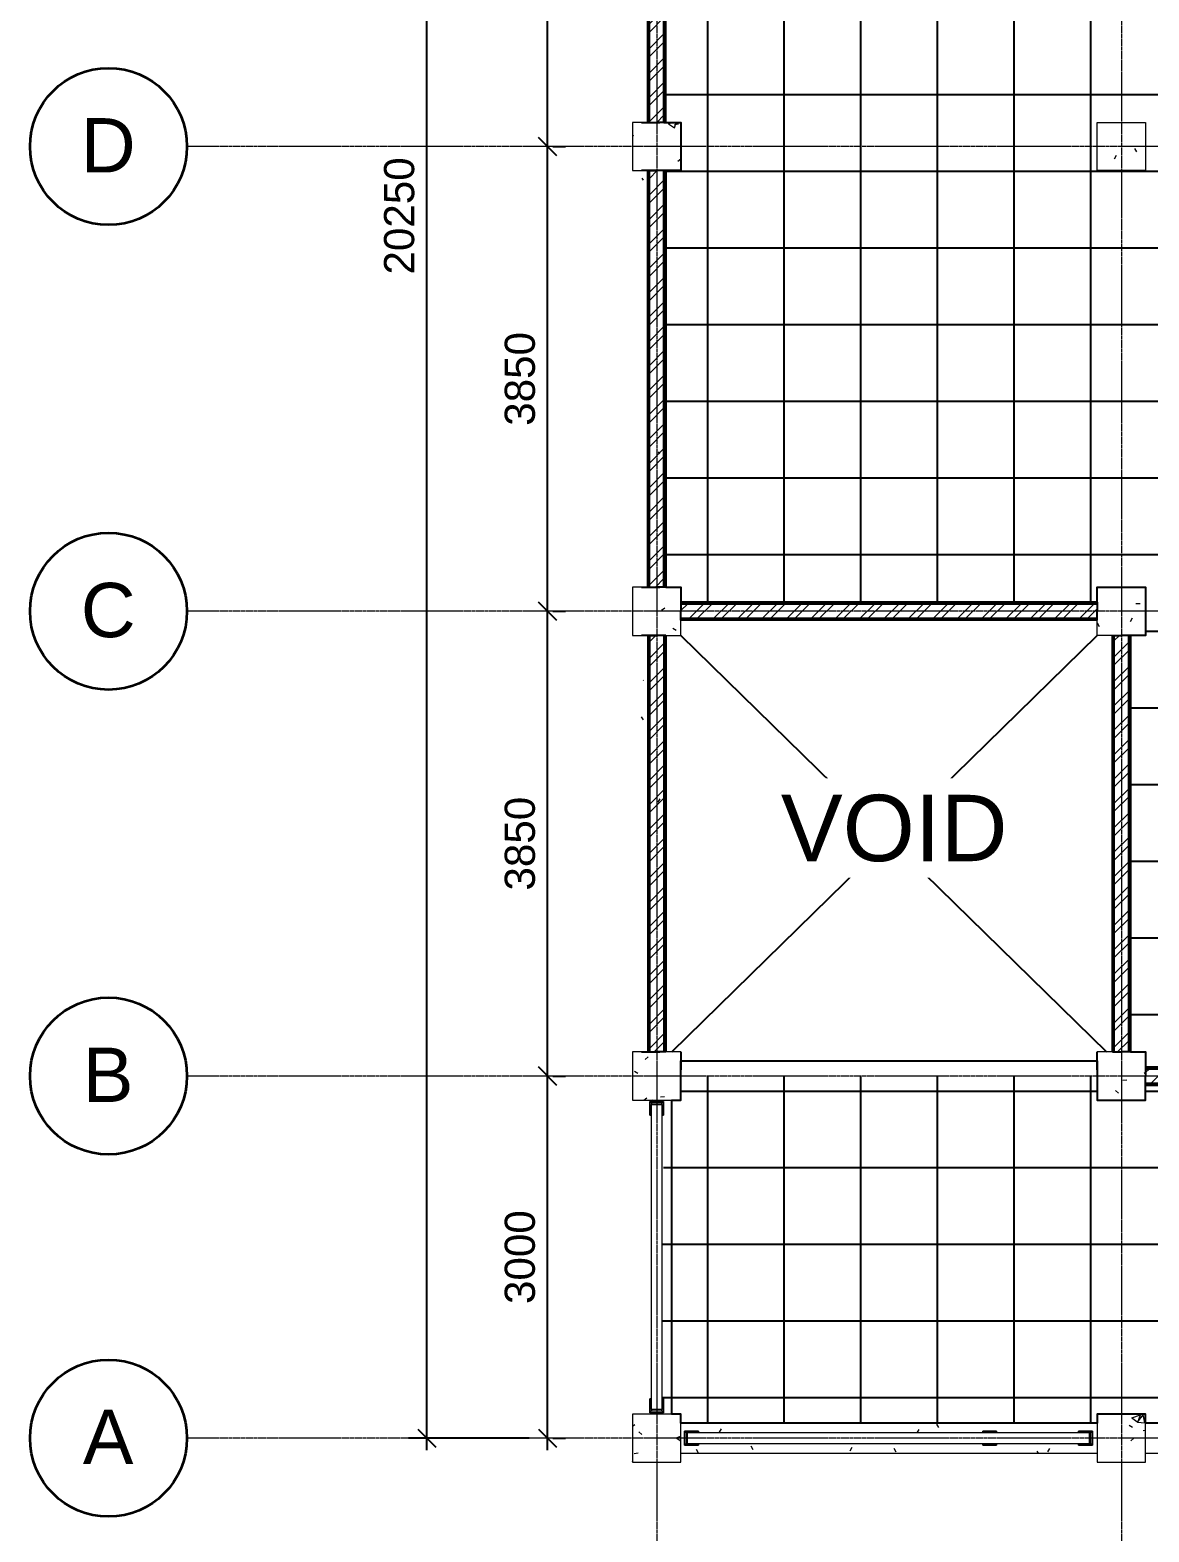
# Model space of a CAD drawing. Header units: millimetres. Extents: x 181904 to 315432, y 14752 to 46226.
# Drawn here: x 235371 to 244642, y 21203 to 33645 of the extents above; entities that cross this region are included whole.
import ezdxf

# ---------------------------------------------------------------- set-up
doc = ezdxf.new("R2010")
doc.units = ezdxf.units.MM
doc.linetypes.add('Grid Line', pattern=[21, 12, -3, 3, -3])
for name, color, linetype, lineweight in [('A-ANNO-DIMS', 211, 'Continuous', 9), ('A-FLOR', 192, 'Continuous', 9), ('A-FLOR-HRAL', 11, 'Continuous', 9), ('A-WALL', 113, 'Continuous', 9), ('A-WALL-PATT', 111, 'Continuous', 25), ('G-ANNO-TEXT', 231, 'Continuous', 9), ('S-BEAM', 12, 'Continuous', 9), ('S-COLS', 52, 'Continuous', 9), ('S-GRID', 1, 'Continuous', 9), ('S-GRID-IDEN', 1, 'Continuous', 35)]:
    doc.layers.add(name, color=color, linetype=linetype, lineweight=lineweight)
doc.styles.add('Arial', font='arial.ttf', dxfattribs={"height": 450})
doc.styles.add('Arial_1', font='arial.ttf', dxfattribs={"height": 250})
doc.dimstyles.new('Diagonal_-_2_5mm_Arial', dxfattribs={"dimscale": 304.8, "dimtxt": 255.06485, "dimasz": 0.492126, "dimexe": 0.492126, "dimexo": 0.492126, "dimgap": 0.328084, "dimtad": 1, "dimdec": 0, "dimzin": 0, "dimdsep": 46, "dimtxsty": 'Arial_1', "dimblk1": 'OBLIQUE', "dimblk2": 'OBLIQUE', "dimsah": 1, "dimcen": 0.09, "dimdle": 0.328084, "dimazin": 0, "dimtfac": 1, "dimtdec": 4, "dimtix": 1, "dimtmove": 0, "dimatfit": 3, "dimfxl": 1, "dimtvp": 1, "dimtfill": 1, "dimtolj": 1, "dimtzin": 0, "dimarcsym": 2})
pattern_1 = [(0, (248800.77, 26252.3), (812.8, 203.2), [33.528, -576.072, 33.528, -576.072, -3251.2]), (0, (248800.77, 26252.3), (812.8, 203.2), [-1219.2, 33.528, -1185.672, 33.528, -576.072, -1422.4]), (0, (248800.77, 26252.3), (812.8, 203.2), [-3048, 33.528, -372.872, 33.528, -982.472]), (120, (249105.57, 26353.9), (-582.3764, 602.3054), [33.528, -576.072, 33.528, -576.072, -3251.2]), (120, (249105.57, 26353.9), (-582.3764, 602.3054), [-1219.2, 33.528, -1185.672, 33.528, -576.072, -1422.4]), (120, (249105.57, 26353.9), (-582.3764, 602.3054), [-3048, 33.528, -372.872, 33.528, -982.472]), (240, (249207.17, 26760.3), (-230.4236, -805.5054), [33.528, -576.072, 33.528, -576.072, -3251.2]), (240, (249207.17, 26760.3), (-230.4236, -805.5054), [-1219.2, 33.528, -1185.672, 33.528, -576.072, -1422.4]), (240, (249207.17, 26760.3), (-230.4236, -805.5054), [-3048, 33.528, -372.872, 33.528, -982.472])]
pattern_2 = [(50, (248800.8, 26252.3), (728.737, -63.756), [76.2, -838.2]), (355, (248800.8, 26252.3), (-140.97, 764.23), [60.96, -670.56]), (100.451, (248861.5, 26247), (587.77, 700.467), [64.76, -712.36]), (46.184, (248800.8, 26455.5), (1084.32, -168.17), [114.3, -1257.3]), (96.636, (248891.1, 26441.5), (949.61, 989.71), [97.14, -1068.54]), (351.184, (248800.8, 26455.5), (949.62, 989.7), [91.44, -1005.84]), (21, (248902.4, 26404.7), (606.458, -409.06), [76.2, -838.2]), (326, (248902.4, 26404.7), (247.21, 736.753), [60.96, -670.56]), (71.451, (248952.9, 26370.6), (853.67, 327.685), [64.76, -712.36]), (37.5, (248800.77, 26252.3), (12.355, 338.22), [33.528, -628.904, 33.528, -647.192, -673.1]), (37.5, (248800.77, 26252.3), (12.355, 338.22), [-1343.152, 33.528, -639.572]), (7.5, (248800.77, 26252.3), (267.279, 400.722), [33.528, -354.584, 33.528, -613.664, -256.54]), (7.5, (248800.77, 26252.3), (267.279, 400.722), [-1035.304, 33.528, -223.012]), (327.5, (248574.2, 26252.3), (542.363, -22.915), [33.528, -220.472, 33.528, -758.952, -1051.56]), (327.5, (248574.2, 26252.3), (542.363, -22.915), [-1046.48, 33.528, -1018.032]), (317.5, (248472.6, 26252.3), (592.517, 101.707), [33.528, -296.672, 33.528, -492.76, -746.76]), (317.5, (248472.6, 26252.3), (592.517, 101.707), [-856.49, 33.53, -713.23])]

# ---------------------------------------------------------------- blocks, each defined once
blk = doc.blocks.new('Railing - 2_5 in-353977-LANTAI 2')
at = {"layer": 'A-FLOR-HRAL'}
for p, q in [((-57.15, 57.15), (57.15, 57.15)), ((-57.15, 57.15), (-43.053, 43.053)), ((-57.15, -57.15), (-57.15, 57.15)), ((57.15, 57.15), (-57.15, 57.15)), ((-57.15, 57.15), (-57.15, -57.15)), ((43.053, 43.053), (-43.053, 43.053)), ((-43.053, 43.053), (-43.053, 31.75)), ((43.053, 43.053), (57.15, 57.15)), ((43.053, 31.75), (43.053, 43.053)), ((57.15, 57.15), (57.15, -57.15)), ((57.15, -57.15), (57.15, 57.15)), ((-57.15, -57.15), (-44.45, -44.45)), ((-44.45, -57.15), (-57.15, -57.15)), ((-57.15, -57.15), (-44.45, -57.15)), ((57.15, -57.15), (44.45, -44.45)), ((57.15, -57.15), (44.45, -57.15)), ((44.45, -57.15), (57.15, -57.15))]:
    blk.add_line(p, q, dxfattribs=at)
blk = doc.blocks.new('Railing - 2_5 in-V1-LANTAI 2')
at = {"layer": 'A-FLOR-HRAL'}
for p, q in [((-57.15, 57.15), (-44.45, 57.15)), ((-57.15, 57.15), (-44.45, 44.45)), ((-57.15, -57.15), (-57.15, 57.15)), ((-44.45, 57.15), (-57.15, 57.15)), ((-57.15, 57.15), (-57.15, -57.15)), ((44.45, 57.15), (57.15, 57.15)), ((44.45, 44.45), (57.15, 57.15)), ((57.15, 57.15), (44.45, 57.15)), ((57.15, 57.15), (57.15, -57.15)), ((57.15, -57.15), (57.15, 57.15)), ((-57.15, -57.15), (-43.053, -43.053)), ((57.15, -57.15), (-57.15, -57.15)), ((-57.15, -57.15), (57.15, -57.15)), ((-43.053, -31.75), (-43.053, -43.053)), ((-43.053, -43.053), (43.053, -43.053)), ((43.053, -43.053), (43.053, -31.75)), ((57.15, -57.15), (43.053, -43.053))]:
    blk.add_line(p, q, dxfattribs=at)
blk = doc.blocks.new('Railing - 2_5 in-V2-LANTAI 2')
at = {"layer": 'A-FLOR-HRAL'}
for p, q in [((-57.15, 57.15), (-44.45, 57.15)), ((-57.15, 57.15), (-44.45, 44.45)), ((-57.15, -57.15), (-57.15, 57.15)), ((-44.45, 57.15), (-57.15, 57.15)), ((-57.15, 57.15), (-57.15, -57.15)), ((44.45, 57.15), (57.15, 57.15)), ((44.45, 44.45), (57.15, 57.15)), ((57.15, 57.15), (44.45, 57.15)), ((57.15, 57.15), (57.15, -57.15)), ((57.15, -57.15), (57.15, 57.15)), ((-57.15, -57.15), (-44.45, -44.45)), ((-44.45, -57.15), (-57.15, -57.15)), ((-57.15, -57.15), (-44.45, -57.15)), ((57.15, -57.15), (44.45, -44.45)), ((57.15, -57.15), (44.45, -57.15)), ((44.45, -57.15), (57.15, -57.15))]:
    blk.add_line(p, q, dxfattribs=at)
blk = doc.blocks.new('Railing - Railing-358414-LANTAI 2')
at = {"rotation": 89.99999999999982}
for name, p in [('Railing - 2_5 in-353977-LANTAI 2', (-7949, -4272)), ('Railing - 2_5 in-V2-LANTAI 2', (-5479, -4272)), ('Railing - 2_5 in-V1-LANTAI 2', (-4685, -4272))]:
    blk.add_blockref(name, p, dxfattribs=at)
blk = doc.blocks.new('Top Rail Type - Top Rail_Internal_-358570-LANTAI 2')
at = {"layer": 'A-FLOR-HRAL'}
for p, q in [((-7917, -4228), (-7981, -4228)), ((-7981, -4228), (-7981, -4230)), ((-4717, -4228), (-7917, -4228)), ((-4654, -4228), (-4717, -4228)), ((-4654, -4230), (-4654, -4228)), ((-7981, -4314), (-7981, -4230)), ((-7981, -4314), (-7981, -4317)), ((-7981, -4317), (-7917, -4317)), ((-7917, -4317), (-4717, -4317)), ((-4717, -4317), (-4654, -4317)), ((-4654, -4230), (-4654, -4314)), ((-4654, -4317), (-4654, -4314))]:
    blk.add_line(p, q, dxfattribs=at)
blk = doc.blocks.new('Railing - Railing-359441-LANTAI 2')
for name, p in [('Railing - 2_5 in-353977-LANTAI 2', (-8237, -1540)), ('Railing - 2_5 in-V1-LANTAI 2', (-8237, -4004))]:
    blk.add_blockref(name, p)
blk = doc.blocks.new('Top Rail Type - Top Rail_Internal_-359562-LANTAI 2')
at = {"layer": 'A-FLOR-HRAL'}
for p, q in [((-8282, -1509), (-8282, -1572)), ((-8279, -1509), (-8282, -1509)), ((-8282, -1572), (-8282, -3972)), ((-8279, -1509), (-8195, -1509)), ((-8193, -1509), (-8195, -1509)), ((-8193, -1572), (-8193, -1509)), ((-8193, -3972), (-8193, -1572)), ((-8282, -3972), (-8282, -4036)), ((-8193, -4036), (-8193, -3972)), ((-8282, -4036), (-8279, -4036)), ((-8195, -4036), (-8279, -4036)), ((-8195, -4036), (-8193, -4036))]:
    blk.add_line(p, q, dxfattribs=at)
blk = doc.blocks.new('Grid - Standard-24584-LANTAI 2')
at = {"layer": 'S-GRID-IDEN'}
blk.add_circle((0, 0), 6.5, dxfattribs=at)
blk = doc.blocks.new('_Oblique')
at = {"color": 0, "linetype": 'ByBlock', "lineweight": -2}
blk.add_line((-0.5, -0.5), (0.5, 0.5), dxfattribs=at)
blk = doc.blocks.new('*D32')
at = {"layer": 'A-ANNO-DIMS', "color": 0, "lineweight": -2, "transparency": 16777216}
for p, q in [((239658, 21880), (239658, 25080)), ((239702, 24980), (239808, 24980)), ((239702, 21980), (239808, 21980))]:
    blk.add_line(p, q, dxfattribs=at)
at = {"layer": 'Defpoints', "color": 0, "transparency": 16777216}
for p in [(239552, 24980), (239658, 24980), (239552, 21980)]:
    blk.add_point(p, dxfattribs=at)
at = {"layer": 'A-ANNO-DIMS', "color": 0, "lineweight": -2, "transparency": 16777216, "xscale": 150, "yscale": 150, "zscale": 150}
for p, rotation in [((239658, 24980), 90), ((239658, 21980), 270)]:
    blk.add_blockref('_Oblique', p, dxfattribs=dict(at, rotation=rotation))
at = {"layer": 'A-ANNO-DIMS', "color": 0, "transparency": 16777216, "insert": (239431, 23480), "char_height": 250, "width": 922.94, "attachment_point": 5, "rotation": 90, "style": 'Arial_1', "bg_fill": 3, "box_fill_scale": 1.1, "bg_fill_color": 256, "bg_fill_true_color": 13158600, "bg_fill_transparency": 0}
blk.add_mtext('\\A1;3000', dxfattribs=at)
blk = doc.blocks.new('*D33')
at = {"layer": 'A-ANNO-DIMS', "color": 0, "lineweight": -2, "transparency": 16777216}
for p, q in [((239658, 24880), (239658, 28930)), ((239702, 28830), (239808, 28830)), ((239702, 24980), (239808, 24980))]:
    blk.add_line(p, q, dxfattribs=at)
at = {"layer": 'Defpoints', "color": 0, "transparency": 16777216}
for p in [(239552, 28830), (239658, 28830), (239552, 24980)]:
    blk.add_point(p, dxfattribs=at)
at = {"layer": 'A-ANNO-DIMS', "color": 0, "lineweight": -2, "transparency": 16777216, "xscale": 150, "yscale": 150, "zscale": 150}
for p, rotation in [((239658, 28830), 90), ((239658, 24980), 270)]:
    blk.add_blockref('_Oblique', p, dxfattribs=dict(at, rotation=rotation))
at = {"layer": 'A-ANNO-DIMS', "color": 0, "transparency": 16777216, "insert": (239431, 26905), "char_height": 250, "width": 922.94, "attachment_point": 5, "rotation": 90, "style": 'Arial_1', "bg_fill": 3, "box_fill_scale": 1.1, "bg_fill_color": 256, "bg_fill_true_color": 13158600, "bg_fill_transparency": 0}
blk.add_mtext('\\A1;3850', dxfattribs=at)
blk = doc.blocks.new('*D34')
at = {"layer": 'A-ANNO-DIMS', "color": 0, "lineweight": -2, "transparency": 16777216}
for p, q in [((239658, 28730), (239658, 32780)), ((239702, 32680), (239808, 32680)), ((239702, 28830), (239808, 28830))]:
    blk.add_line(p, q, dxfattribs=at)
at = {"layer": 'Defpoints', "color": 0, "transparency": 16777216}
for p in [(239552, 32680), (239658, 32680), (239552, 28830)]:
    blk.add_point(p, dxfattribs=at)
at = {"layer": 'A-ANNO-DIMS', "color": 0, "lineweight": -2, "transparency": 16777216, "xscale": 150, "yscale": 150, "zscale": 150}
for p, rotation in [((239658, 32680), 90), ((239658, 28830), 270)]:
    blk.add_blockref('_Oblique', p, dxfattribs=dict(at, rotation=rotation))
at = {"layer": 'A-ANNO-DIMS', "color": 0, "transparency": 16777216, "insert": (239431, 30755), "char_height": 250, "width": 922.94, "attachment_point": 5, "rotation": 90, "style": 'Arial_1', "bg_fill": 3, "box_fill_scale": 1.1, "bg_fill_color": 256, "bg_fill_true_color": 13158600, "bg_fill_transparency": 0}
blk.add_mtext('\\A1;3850', dxfattribs=at)
blk = doc.blocks.new('*D35')
at = {"layer": 'A-ANNO-DIMS', "color": 0, "lineweight": -2, "transparency": 16777216}
for p, q in [((239658, 32580), (239658, 36630)), ((239702, 36530), (239808, 36530)), ((239702, 32680), (239808, 32680))]:
    blk.add_line(p, q, dxfattribs=at)
at = {"layer": 'Defpoints', "color": 0, "transparency": 16777216}
for p in [(239552, 36530), (239658, 36530), (239552, 32680)]:
    blk.add_point(p, dxfattribs=at)
at = {"layer": 'A-ANNO-DIMS', "color": 0, "lineweight": -2, "transparency": 16777216, "xscale": 150, "yscale": 150, "zscale": 150}
for p, rotation in [((239658, 36530), 90), ((239658, 32680), 270)]:
    blk.add_blockref('_Oblique', p, dxfattribs=dict(at, rotation=rotation))
at = {"layer": 'A-ANNO-DIMS', "color": 0, "transparency": 16777216, "insert": (239431, 34605), "char_height": 250, "width": 922.94, "attachment_point": 5, "rotation": 90, "style": 'Arial_1', "bg_fill": 3, "box_fill_scale": 1.1, "bg_fill_color": 256, "bg_fill_true_color": 13158600, "bg_fill_transparency": 0}
blk.add_mtext('\\A1;3850', dxfattribs=at)
blk = doc.blocks.new('*D38')
at = {"layer": 'A-ANNO-DIMS', "color": 0, "lineweight": -2, "transparency": 16777216}
for p, q in [((238658, 21880), (238658, 42330)), ((239508, 42230), (238508, 42230)), ((239508, 21980), (238508, 21980))]:
    blk.add_line(p, q, dxfattribs=at)
at = {"layer": 'Defpoints', "color": 0, "transparency": 16777216}
for p in [(238658, 42230), (239658, 42230), (239658, 21980)]:
    blk.add_point(p, dxfattribs=at)
at = {"layer": 'A-ANNO-DIMS', "color": 0, "lineweight": -2, "transparency": 16777216, "xscale": 150, "yscale": 150, "zscale": 150}
for p, rotation in [((238658, 42230), 90), ((238658, 21980), 270)]:
    blk.add_blockref('_Oblique', p, dxfattribs=dict(at, rotation=rotation))
at = {"layer": 'A-ANNO-DIMS', "color": 0, "transparency": 16777216, "insert": (238431, 32105), "char_height": 250, "attachment_point": 5, "rotation": 90, "style": 'Arial_1', "bg_fill": 3, "box_fill_scale": 1.1, "bg_fill_color": 256, "bg_fill_true_color": 13158600, "bg_fill_transparency": 0}
blk.add_mtext('\\A1;20250', dxfattribs=at)

msp = doc.modelspace()

# ---------------------------------------------------------------- hatches: boundary and pattern name
at = {"true_color": 0x636466}
h = msp.add_hatch(dxfattribs=at)
h.set_pattern_fill('ANSI37', color=251, scale=200, angle=45)
h.set_pattern_definition([(90, (199075.2, 23585.5), (-635, 0), []), (180, (199075.2, 23585.5), (0, -635), [])])
h.paths.add_polyline_path([(244338.6, 42030.2), (244288.6, 42030.2), (244213.6, 42030.2), (244213.6, 42155.2), (240763.6, 42155.2), (240763.6, 42030.2), (240638.6, 42030.2), (240638.6, 39730.2), (240763.6, 39730.2), (240763.6, 39605.2), (244213.6, 39605.2), (244213.6, 39655.2), (244213.6, 39730.2), (244338.6, 39730.2)])
h.paths.add_polyline_path([(244413.6, 39330.2), (244213.6, 39330.2), (244213.6, 39455.2), (240763.6, 39455.2), (240763.6, 39330.2), (240638.6, 39330.2), (240638.6, 36730.2), (240763.6, 36730.2), (240763.6, 36330.2), (240623.6, 36330.2), (240623.6, 32880.2), (240763.6, 32880.2), (240763.6, 32480.2), (240638.6, 32480.2), (240638.6, 29030.2), (240763.6, 29030.2), (240763.6, 28905.2), (244213.6, 28905.2), (244213.6, 29030.2), (244413.6, 29030.2)])
h.paths.add_polyline_path([(248263.6, 39330.2), (248063.6, 39330.2), (248063.6, 39530.2), (244613.6, 39530.2), (244613.6, 39330.2), (244413.6, 39330.2), (244413.6, 29030.2), (244613.6, 29030.2), (244613.6, 28630.2), (244488.6, 28630.2), (244488.6, 25180.2), (244613.6, 25180.2), (244613.6, 25055.2), (248063.6, 25055.2), (248063.6, 25180.2), (248263.6, 25180.2)])
h.paths.add_polyline_path([(252038.6, 39330.2), (251913.6, 39330.2), (251913.6, 39455.2), (248463.6, 39455.2), (248463.6, 39330.2), (248263.6, 39330.2), (248263.6, 36730.2), (248463.6, 36730.2), (248463.6, 36530.2), (251913.6, 36530.2), (251913.6, 36730.2), (252038.6, 36730.2)])
h.paths.add_polyline_path([(252038.6, 36330.2), (251913.6, 36330.2), (251913.6, 36530.2), (248463.6, 36530.2), (248463.6, 36330.2), (248263.6, 36330.2), (248263.6, 32880.2), (248463.6, 32880.2), (248463.6, 32680.2), (251913.6, 32680.2), (251913.6, 32880.2), (252038.6, 32880.2)])
h.paths.add_polyline_path([(252038.6, 32480.2), (251913.6, 32480.2), (251913.6, 32680.2), (248463.6, 32680.2), (248463.6, 32480.2), (248263.6, 32480.2), (248263.6, 29030.2), (248463.6, 29030.2), (248463.6, 28830.2), (251913.6, 28830.2), (251913.6, 29030.2), (252038.6, 29030.2)])
h.paths.add_polyline_path([(252038.6, 28630.2), (251913.6, 28630.2), (251913.6, 28830.2), (248463.6, 28830.2), (248463.6, 28630.2), (248388.6, 28630.2), (248263.6, 28630.2), (248263.6, 25180.2), (248463.6, 25180.2), (248463.6, 25055.2), (251913.6, 25055.2), (251913.6, 25180.2), (252038.6, 25180.2)])
h.paths.add_polyline_path([(251988.6, 24780.2), (251913.6, 24780.2), (251913.6, 24905.2), (248463.6, 24905.2), (248463.6, 24780.2), (248263.6, 24780.2), (248263.6, 22180.2), (248463.6, 22180.2), (248463.6, 22105.2), (251913.6, 22105.2), (251913.6, 22180.2), (251988.6, 22180.2)])
h.paths.add_polyline_path([(248263.6, 24780.2), (248063.6, 24780.2), (248063.6, 24905.2), (244613.6, 24905.2), (244613.6, 24780.2), (244413.6, 24780.2), (244413.6, 22180.2), (244613.6, 22180.2), (244613.6, 22105.2), (248063.6, 22105.2), (248063.6, 22180.2), (248263.6, 22180.2)])
h.paths.add_polyline_path([(244413.6, 24780.2), (244213.6, 24780.2), (244213.6, 24980.2), (240763.6, 24980.2), (240763.6, 24780.2), (240620.7, 24780.2), (240620.7, 24654.8), (240608.1, 22305.6), (240620.7, 22305.6), (240620.7, 22180.2), (240763.6, 22180.2), (240763.6, 22105.2), (244213.6, 22105.2), (244213.6, 22180.2), (244413.6, 22180.2)])
h.paths.add_polyline_path([(241479.8, 40258.3), (243740.9, 40258.3), (243740.9, 41606.8), (241479.8, 41606.8)], flags=24)
h.paths.add_polyline_path([(245934.6, 31191.4), (247456.9, 31191.4), (247456.9, 31706.5), (245934.6, 31706.5)], flags=24)
h.paths.add_polyline_path([(245949.8, 31588.2), (247026.9, 31588.2), (247026.9, 32103.4), (245949.8, 32103.4)], flags=24)
h.paths.add_polyline_path([(245016, 23367.7), (246305.4, 23367.7), (246305.4, 23882.9), (245016, 23882.9)], flags=24)
at = {"layer": 'A-WALL-PATT', "lineweight": 9}
h = msp.add_hatch(dxfattribs=at)
h.set_pattern_fill('ANSI32', color=256, scale=15, style=0)
h.set_pattern_definition([(45, (199075.21, 23585.5), (-101.02788, 101.02788), []), (45, (199142.56, 23585.5), (-101.02788, 101.02788), [])])
h.paths.add_polyline_path([(244413.6, 42030.2), (244353.6, 42030.2), (244353.6, 39730.2), (244413.6, 39730.2)])
h.paths.add_polyline_path([(244213.6, 39590.2), (240763.6, 39590.2), (240763.6, 39530.2), (244213.6, 39530.2)])
h.paths.add_polyline_path([(244213.6, 39530.2), (240763.6, 39530.2), (240763.6, 39470.2), (244213.6, 39470.2)])
h.paths.add_polyline_path([(240623.6, 42030.2), (240563.6, 42030.2), (240563.6, 39730.2), (240623.6, 39730.2)])
h.paths.add_polyline_path([(240563.6, 42030.2), (240503.6, 42030.2), (240503.6, 39730.2), (240563.6, 39730.2)])
h.paths.add_polyline_path([(240623.6, 39330.2), (240563.6, 39330.2), (240563.6, 36730.2), (240623.6, 36730.2)])
h.paths.add_polyline_path([(240563.6, 39330.2), (240503.6, 39330.2), (240503.6, 36730.2), (240563.6, 36730.2)])
h.paths.add_polyline_path([(244213.6, 42230.2), (240763.6, 42230.2), (240763.6, 42170.2), (244213.6, 42170.2)])
h.paths.add_polyline_path([(244213.6, 42290.2), (240763.6, 42290.2), (240763.6, 42230.2), (244213.6, 42230.2)])
h.paths.add_polyline_path([(248063.6, 42230.2), (244613.6, 42230.2), (244613.6, 42170.2), (248063.6, 42170.2)])
h.paths.add_polyline_path([(248063.6, 42290.2), (244613.6, 42290.2), (244613.6, 42230.2), (248063.6, 42230.2)])
h.paths.add_polyline_path([(248323.6, 42030.2), (248263.6, 42030.2), (248263.6, 39730.2), (248323.6, 39730.2)])
h.paths.add_polyline_path([(248263.6, 42030.2), (248203.6, 42030.2), (248203.6, 39730.2), (248263.6, 39730.2)])
h.paths.add_polyline_path([(251913.6, 39590.2), (248463.6, 39590.2), (248463.6, 39530.2), (251913.6, 39530.2)])
h.paths.add_polyline_path([(251913.6, 39530.2), (248463.6, 39530.2), (248463.6, 39470.2), (251913.6, 39470.2)])
h.paths.add_polyline_path([(252173.6, 39330.2), (252113.6, 39330.2), (252113.6, 36730.2), (252173.6, 36730.2)])
h.paths.add_polyline_path([(252113.6, 39330.2), (252053.6, 39330.2), (252053.6, 36730.2), (252113.6, 36730.2)])
h.paths.add_polyline_path([(252173.6, 36330.2), (252113.6, 36330.2), (252113.6, 32880.2), (252173.6, 32880.2)])
h.paths.add_polyline_path([(252113.6, 36330.2), (252053.6, 36330.2), (252053.6, 32880.2), (252113.6, 32880.2)])
h.paths.add_polyline_path([(252173.6, 32480.2), (252113.6, 32480.2), (252113.6, 29030.2), (252173.6, 29030.2)])
h.paths.add_polyline_path([(252113.6, 32480.2), (252053.6, 32480.2), (252053.6, 29030.2), (252113.6, 29030.2)])
h.paths.add_polyline_path([(252173.6, 28630.2), (252113.6, 28630.2), (252113.6, 25180.2), (252173.6, 25180.2)])
h.paths.add_polyline_path([(252113.6, 28630.2), (252053.6, 28630.2), (252053.6, 25180.2), (252113.6, 25180.2)])
h.paths.add_polyline_path([(251913.6, 25040.2), (248463.6, 25040.2), (248463.6, 24980.2), (251913.6, 24980.2)])
h.paths.add_polyline_path([(251913.6, 24980.2), (248463.6, 24980.2), (248463.6, 24920.2), (251913.6, 24920.2)])
h.paths.add_polyline_path([(248063.6, 25040.2), (244613.6, 25040.2), (244613.6, 24980.2), (248063.6, 24980.2)])
h.paths.add_polyline_path([(248063.6, 24980.2), (244613.6, 24980.2), (244613.6, 24920.2), (248063.6, 24920.2)])
h.paths.add_polyline_path([(244473.6, 28630.2), (244413.6, 28630.2), (244413.6, 25180.2), (244473.6, 25180.2)])
h.paths.add_polyline_path([(244413.6, 28630.2), (244353.6, 28630.2), (244353.6, 25180.2), (244413.6, 25180.2)])
h.paths.add_polyline_path([(244213.6, 28830.2), (240763.6, 28830.2), (240763.6, 28770.2), (244213.6, 28770.2)])
h.paths.add_polyline_path([(244213.6, 28890.2), (240763.6, 28890.2), (240763.6, 28830.2), (244213.6, 28830.2)])
h.paths.add_polyline_path([(240623.6, 28630.2), (240563.6, 28630.2), (240563.6, 25180.2), (240623.6, 25180.2)])
h.paths.add_polyline_path([(240563.6, 28630.2), (240503.6, 28630.2), (240503.6, 25180.2), (240563.6, 25180.2)])
h.paths.add_polyline_path([(240623.6, 32480.2), (240563.6, 32480.2), (240563.6, 29030.2), (240623.6, 29030.2)])
h.paths.add_polyline_path([(240563.6, 32480.2), (240503.6, 32480.2), (240503.6, 29030.2), (240563.6, 29030.2)])
h.paths.add_polyline_path([(240623.6, 36330.2), (240563.6, 36330.2), (240563.6, 32880.2), (240623.6, 32880.2)])
h.paths.add_polyline_path([(240563.6, 36330.2), (240503.6, 36330.2), (240503.6, 32880.2), (240563.6, 32880.2)])
h = msp.add_hatch(dxfattribs=at)
h.set_pattern_fill('FP_1', color=256, style=0, pattern_type=2)
h.set_pattern_definition(pattern_1)
h.paths.add_polyline_path([(240588.6, 32880.2), (240588.6, 36330.2), (240573.6, 36330.2), (240573.6, 32880.2)])
h = msp.add_hatch(dxfattribs=at)
h.set_pattern_fill('FP_1', color=256, style=0, pattern_type=2)
h.set_pattern_definition(pattern_1)
h.paths.add_polyline_path([(240453.6, 29030.2), (240453.6, 32480.2), (240438.6, 32480.2), (240438.6, 29030.2)])
h = msp.add_hatch(dxfattribs=at)
h.set_pattern_fill('FP_1', color=256, style=0, pattern_type=2)
h.set_pattern_definition(pattern_1)
h.paths.add_polyline_path([(240588.6, 29030.2), (240588.6, 32480.2), (240573.6, 32480.2), (240573.6, 29030.2)])
h = msp.add_hatch(dxfattribs=at)
h.set_pattern_fill('FP_1', color=256, style=0, pattern_type=2)
h.set_pattern_definition(pattern_1)
h.paths.add_polyline_path([(240453.6, 25180.2), (240453.6, 28630.2), (240438.6, 28630.2), (240438.6, 25180.2)])
h = msp.add_hatch(dxfattribs=at)
h.set_pattern_fill('FP_1', color=256, style=0, pattern_type=2)
h.set_pattern_definition(pattern_1)
h.paths.add_polyline_path([(240588.6, 25180.2), (240588.6, 28630.2), (240573.6, 28630.2), (240573.6, 25180.2)])
at = {"layer": 'S-BEAM'}
h = msp.add_hatch(dxfattribs=at)
h.set_pattern_fill('FP_1', color=256, style=0, pattern_type=2)
h.set_pattern_definition(pattern_1)
h.paths.add_polyline_path([(243986.5, 21855.2), (244213.6, 21855.2), (244213.6, 22105.2), (240763.6, 22105.2), (240763.6, 21855.2), (243849.1, 21855.2)])
h.paths.add_polyline_path([(243365, 21923), (243264.8, 21923), (243264.8, 21935.7), (240909, 21935.7), (240909, 21923), (240794.7, 21923), (240794.7, 22037.3), (240909, 22037.3), (240909, 22024.6), (243264.8, 22024.6), (243264.8, 22037.3), (243379.1, 22037.3), (243379.1, 22024.6), (244058.2, 22024.6), (244058.2, 22037.3), (244172.5, 22037.3), (244172.5, 21923), (244058.2, 21923), (244058.2, 21935.7), (243379.1, 21935.7), (243379.1, 21923)])
h = msp.add_hatch(dxfattribs=at)
h.set_pattern_fill('FP_1', color=256, style=0, pattern_type=2)
h.set_pattern_definition(pattern_1)
h.paths.add_polyline_path([(247695.9, 21855.2), (248063.6, 21855.2), (248063.6, 22105.2), (244613.6, 22105.2), (244613.6, 21855.2), (247421.2, 21855.2)])
h.paths.add_polyline_path([(247947.3, 21921.5), (247933.2, 21921.5), (247933.2, 21934.2), (247254.2, 21934.2), (247254.2, 21921.5), (247139.9, 21921.5), (247139.9, 21934.2), (244784, 21934.2), (244784, 21921.5), (244669.7, 21921.5), (244669.7, 22035.8), (244784, 22035.8), (244784, 22023.1), (247139.9, 22023.1), (247139.9, 22035.8), (247254.2, 22035.8), (247254.2, 22023.1), (247933.2, 22023.1), (247933.2, 22035.8), (248047.5, 22035.8), (248047.5, 21921.5), (247958.6, 21921.5)])
at = {"layer": 'S-COLS'}
h = msp.add_hatch(dxfattribs=at)
h.set_pattern_fill('FP_2', color=256, style=0, pattern_type=2)
h.set_pattern_definition(pattern_2)
h.paths.add_polyline_path([(240763.6, 32480.2), (240763.6, 32880.2), (240363.6, 32880.2), (240363.6, 32480.2)])
h = msp.add_hatch(dxfattribs=at)
h.set_pattern_fill('FP_1', color=256, style=0, pattern_type=2)
h.set_pattern_definition(pattern_1)
h.paths.add_polyline_path([(244213.6, 32480.2), (244613.6, 32480.2), (244613.6, 32880.2), (244213.6, 32880.2)])
h = msp.add_hatch(dxfattribs=at)
h.set_pattern_fill('FP_2', color=256, style=0, pattern_type=2)
h.set_pattern_definition(pattern_2)
h.paths.add_polyline_path([(240763.6, 28630.2), (240763.6, 29030.2), (240363.6, 29030.2), (240363.6, 28630.2)])
h = msp.add_hatch(dxfattribs=at)
h.set_pattern_fill('FP_1', color=256, style=0, pattern_type=2)
h.set_pattern_definition(pattern_1)
h.paths.add_polyline_path([(244213.6, 28630.2), (244613.6, 28630.2), (244613.6, 29030.2), (244213.6, 29030.2)])
h = msp.add_hatch(dxfattribs=at)
h.set_pattern_fill('FP_2', color=256, style=0, pattern_type=2)
h.set_pattern_definition(pattern_2)
h.paths.add_polyline_path([(240763.6, 24780.2), (240763.6, 25180.2), (240363.6, 25180.2), (240363.6, 24780.2), (240551.8, 24780.2)])
h = msp.add_hatch(dxfattribs=at)
h.set_pattern_fill('FP_2', color=256, style=0, pattern_type=2)
h.set_pattern_definition(pattern_2)
h.paths.add_polyline_path([(244613.6, 24780.2), (244613.6, 25180.2), (244213.6, 25180.2), (244213.6, 24780.2)])
h = msp.add_hatch(dxfattribs=at)
h.set_pattern_fill('FP_2', color=256, style=0, pattern_type=2)
h.set_pattern_definition(pattern_2)
h.paths.add_polyline_path([(240551.8, 21780.2), (240763.6, 21780.2), (240763.6, 22180.2), (240363.6, 22180.2), (240363.6, 21780.2)])
h = msp.add_hatch(dxfattribs=at)
h.set_pattern_fill('FP_2', color=256, style=0, pattern_type=2)
h.set_pattern_definition(pattern_2)
h.paths.add_polyline_path([(244398.6, 21780.2), (244613.6, 21780.2), (244613.6, 22180.2), (244213.6, 22180.2), (244213.6, 21780.2)])

# ---------------------------------------------------------------- linework, layer by layer
for p, q in [((240688.6, 25180.2), (244213.6, 28630.2)), ((240763.6, 28630.2), (244288.6, 25180.2))]:
    msp.add_line(p, q)
for points in [[(248063.6, 22105.2), (244613.6, 22105.2), (244613.6, 22180.2), (244213.6, 22180.2), (244213.6, 22105.2), (240763.6, 22105.2), (240763.6, 22180.2), (240688.6, 22180.2), (240688.6, 24780.2), (240763.6, 24780.2), (240763.6, 25105.2)], [(240765.9, 25105.2), (244213.6, 25105.2), (244213.6, 24780.2), (244613.6, 24780.2), (244613.6, 24905.2), (248063.6, 24905.2)]]:
    msp.add_lwpolyline(points)
at = {"layer": 'A-FLOR'}
for p, q in [((244213.6, 32480.2), (244213.6, 32880.2)), ((244213.6, 32880.2), (244613.6, 32880.2)), ((244613.6, 32880.2), (244613.6, 32480.2)), ((244613.6, 32480.2), (244213.6, 32480.2)), ((244213.6, 28630.2), (244213.6, 29030.2)), ((244213.6, 29030.2), (244613.6, 29030.2)), ((244613.6, 29030.2), (244613.6, 28630.2)), ((244613.6, 28630.2), (244213.6, 28630.2)), ((240688.6, 24780.2), (240688.6, 22180.2)), ((240763.6, 22105.2), (244213.6, 22105.2)), ((244613.6, 22105.2), (248063.6, 22105.2))]:
    msp.add_line(p, q, dxfattribs=at)
msp.add_lwpolyline([(240763.6, 25180.2), (240765.9, 25105.2), (244213.6, 25105.2)], dxfattribs=at)
at = {"layer": 'A-WALL', "lineweight": 25}
for p, q in [((240488.6, 32880.2), (240488.6, 36330.2)), ((240503.6, 32880.2), (240503.6, 36330.2)), ((240623.6, 32880.2), (240623.6, 36330.2)), ((240638.6, 32880.2), (240638.6, 36330.2)), ((240438.6, 32880.2), (240588.6, 32880.2)), ((240488.6, 32880.2), (240563.6, 32880.2)), ((240638.6, 32880.2), (240563.6, 32880.2)), ((240588.6, 32480.2), (240438.6, 32480.2)), ((240488.6, 29030.2), (240488.6, 32480.2)), ((240488.6, 32480.2), (240563.6, 32480.2)), ((240503.6, 29030.2), (240503.6, 32480.2)), ((240638.6, 32480.2), (240563.6, 32480.2)), ((240623.6, 29030.2), (240623.6, 32480.2)), ((240638.6, 29030.2), (240638.6, 32480.2)), ((240438.6, 29030.2), (240588.6, 29030.2)), ((240488.6, 29030.2), (240563.6, 29030.2)), ((240638.6, 29030.2), (240563.6, 29030.2)), ((244213.6, 28905.2), (240763.6, 28905.2)), ((240763.6, 28905.2), (240763.6, 28830.2)), ((244213.6, 28890.2), (240763.6, 28890.2)), ((244213.6, 28905.2), (244213.6, 28830.2)), ((240763.6, 28755.2), (240763.6, 28830.2)), ((244213.6, 28770.2), (240763.6, 28770.2)), ((244213.6, 28755.2), (240763.6, 28755.2)), ((244213.6, 28755.2), (244213.6, 28830.2)), ((240588.6, 28630.2), (240438.6, 28630.2)), ((240488.6, 28630.2), (240563.6, 28630.2)), ((240488.6, 28630.2), (240488.6, 25180.2)), ((240503.6, 28630.2), (240503.6, 25180.2)), ((240638.6, 28630.2), (240563.6, 28630.2)), ((240623.6, 28630.2), (240623.6, 25180.2)), ((240638.6, 28630.2), (240638.6, 25180.2)), ((244338.6, 25180.2), (244338.6, 28630.2)), ((244338.6, 28630.2), (244413.6, 28630.2)), ((244353.6, 25180.2), (244353.6, 28630.2)), ((244488.6, 28630.2), (244413.6, 28630.2)), ((244473.6, 25180.2), (244473.6, 28630.2)), ((244488.6, 25180.2), (244488.6, 28630.2)), ((240438.6, 25180.2), (240588.6, 25180.2)), ((240488.6, 25180.2), (240563.6, 25180.2)), ((240638.6, 25180.2), (240563.6, 25180.2)), ((240763.6, 25180.2), (240763.6, 25030.2)), ((244213.6, 25030.2), (244213.6, 25180.2)), ((244338.6, 25180.2), (244413.6, 25180.2)), ((244488.6, 25180.2), (244413.6, 25180.2)), ((244613.6, 25180.2), (244613.6, 25030.2)), ((244613.6, 25055.2), (244613.6, 24980.2)), ((244613.6, 25055.2), (248063.6, 25055.2)), ((244613.6, 25040.2), (248063.6, 25040.2)), ((244613.6, 24905.2), (244613.6, 24980.2)), ((244613.6, 24920.2), (248063.6, 24920.2)), ((244613.6, 24905.2), (248063.6, 24905.2))]:
    msp.add_line(p, q, dxfattribs=at)
at = {"layer": 'S-BEAM'}
for p, q in [((240763.6, 21855.2), (244213.6, 21855.2)), ((244613.6, 21855.2), (248063.6, 21855.2))]:
    msp.add_line(p, q, dxfattribs=at)
at = {"layer": 'S-COLS'}
for p, q in [((240763.6, 32880.2), (240363.6, 32880.2)), ((240363.6, 32880.2), (240363.6, 32480.2)), ((240763.6, 32480.2), (240763.6, 32880.2)), ((244213.6, 32880.2), (244613.6, 32880.2)), ((244213.6, 32480.2), (244213.6, 32880.2)), ((244613.6, 32880.2), (244613.6, 32480.2)), ((240363.6, 32480.2), (240763.6, 32480.2)), ((244613.6, 32480.2), (244213.6, 32480.2)), ((240763.6, 29030.2), (240363.6, 29030.2)), ((240363.6, 29030.2), (240363.6, 28630.2)), ((240763.6, 28630.2), (240763.6, 29030.2)), ((244213.6, 29030.2), (244613.6, 29030.2)), ((244213.6, 28630.2), (244213.6, 29030.2)), ((244613.6, 29030.2), (244613.6, 28630.2)), ((240363.6, 28630.2), (240763.6, 28630.2)), ((244613.6, 28630.2), (244213.6, 28630.2)), ((240763.6, 25180.2), (240363.6, 25180.2)), ((240363.6, 25180.2), (240363.6, 24780.2)), ((240763.6, 24780.2), (240763.6, 25180.2)), ((244613.6, 25180.2), (244213.6, 25180.2)), ((244213.6, 25180.2), (244213.6, 24780.2)), ((244613.6, 24780.2), (244613.6, 25180.2)), ((240363.6, 24780.2), (240763.6, 24780.2)), ((244213.6, 24780.2), (244613.6, 24780.2)), ((240763.6, 22180.2), (240363.6, 22180.2)), ((240363.6, 22180.2), (240363.6, 21780.2)), ((240763.6, 21780.2), (240763.6, 22180.2)), ((244613.6, 22180.2), (244213.6, 22180.2)), ((244213.6, 22180.2), (244213.6, 21780.2)), ((244613.6, 21780.2), (244613.6, 22180.2)), ((240363.6, 21780.2), (240763.6, 21780.2)), ((244213.6, 21780.2), (244613.6, 21780.2))]:
    msp.add_line(p, q, dxfattribs=at)
at = {"layer": 'S-GRID', "linetype": 'Grid Line'}
for p, q in [((240563.6, 43062.1), (240563.6, 19183.1)), ((244413.6, 43062.1), (244413.6, 19183.1)), ((256178.3, 32680.2), (236671.4, 32680.2)), ((256178.3, 28830.2), (236671.4, 28830.2)), ((256178.3, 24980.2), (236671.4, 24980.2)), ((256178.3, 21980.2), (236671.4, 21980.2))]:
    msp.add_line(p, q, dxfattribs=at)

# ---------------------------------------------------------------- block references
at = {"layer": 'A-FLOR-HRAL'}
for name in ['Railing - Railing-359441-LANTAI 2', 'Top Rail Type - Top Rail_Internal_-359562-LANTAI 2', 'Railing - Railing-358414-LANTAI 2', 'Top Rail Type - Top Rail_Internal_-358570-LANTAI 2']:
    msp.add_blockref(name, (248800.8, 26252.3), dxfattribs=at)
at = {"layer": 'S-GRID-IDEN', "xscale": 99.99999999999993, "yscale": 99.99999999999993, "zscale": 99.99999999999993, "rotation": 89.99999999999982}
for p in [(236021.4, 32680.2), (236021.4, 28830.2), (236021.4, 24980.2), (236021.4, 21980.2)]:
    msp.add_blockref('Grid - Standard-24584-LANTAI 2', p, dxfattribs=at)

# ---------------------------------------------------------------- next in the draw order: texts
at = {"layer": 'G-ANNO-TEXT', "color": 7, "insert": (241591.9, 27309.7), "char_height": 549.93, "width": 1954.87, "attachment_point": 1, "style": 'Arial_1', "bg_fill": 3, "box_fill_scale": 1.25, "bg_fill_color": 256, "bg_fill_true_color": 13158600, "bg_fill_transparency": 0}
msp.add_mtext('VOID', dxfattribs=at)
at = {"layer": 'S-GRID-IDEN', "lineweight": 9, "char_height": 450, "attachment_point": 1, "style": 'Arial', "bg_fill": 3, "box_fill_scale": 1.25, "bg_fill_color": 256, "bg_fill_true_color": 13158600, "bg_fill_transparency": 0}
for s, insert, width in [('D', (235792.5, 32915.2), 553.164), ('C', (235792.5, 29065.2), 553.164), ('B', (235809, 25215.2), 513.08), ('A', (235809, 22215.2), 513.08)]:
    msp.add_mtext(s, dxfattribs=dict(at, insert=insert, width=width))

# ---------------------------------------------------------------- next in the draw order: dimensions: what is measured, and where the dimension line sits
at = {"layer": 'A-ANNO-DIMS'}
dim = msp.add_linear_dim(base=(239658.5, 24980.2), p1=(239552.4, 21980.2), p2=(239552.4, 24980.2), angle=90, dimstyle='Diagonal_-_2_5mm_Arial', override={"dimpost": '<>', "dimfxl": 3000}, dxfattribs=at)
dim.commit()
dim.dimension.update_dxf_attribs({"geometry": '*D32', "text_midpoint": (239430.8, 23480.2)})

# ---------------------------------------------------------------- next in the draw order: linework, layer by layer
msp.add_lwpolyline([(240623.6, 36330.2), (240623.6, 32880.2), (240763.6, 32880.2), (240763.6, 32480.2), (240638.6, 32480.2), (240638.6, 29030.2), (240763.6, 29030.2), (240763.6, 28905.2), (244213.6, 28905.2), (244213.6, 29030.2), (244613.6, 29030.2), (244613.6, 28630.2), (244488.6, 28630.2), (244488.6, 25180.2), (244613.6, 25180.2), (244613.6, 25055.2), (248063.6, 25055.2)])

# ---------------------------------------------------------------- next in the draw order: dimensions: what is measured, and where the dimension line sits
dim = msp.add_linear_dim(base=(239658.5, 28830.2), p1=(239552.4, 24980.2), p2=(239552.4, 28830.2), angle=90, dimstyle='Diagonal_-_2_5mm_Arial', override={"dimpost": '<>', "dimfxl": 3850}, dxfattribs=at)
dim.commit()
dim.dimension.update_dxf_attribs({"geometry": '*D33', "text_midpoint": (239430.8, 26905.2)})

# ---------------------------------------------------------------- next in the draw order: dimensions: what is measured, and where the dimension line sits
dim = msp.add_linear_dim(base=(239658.5, 32680.2), p1=(239552.4, 28830.2), p2=(239552.4, 32680.2), angle=90, dimstyle='Diagonal_-_2_5mm_Arial', override={"dimpost": '<>', "dimfxl": 3850}, dxfattribs=at)
dim.commit()
dim.dimension.update_dxf_attribs({"geometry": '*D34', "text_midpoint": (239430.8, 30755.2)})

# ---------------------------------------------------------------- next in the draw order: dimensions: what is measured, and where the dimension line sits
dim = msp.add_linear_dim(base=(239658.5, 36530.2), p1=(239552.4, 32680.2), p2=(239552.4, 36530.2), angle=90, dimstyle='Diagonal_-_2_5mm_Arial', override={"dimpost": '<>', "dimfxl": 3850}, dxfattribs=at)
dim.commit()
dim.dimension.update_dxf_attribs({"geometry": '*D35', "text_midpoint": (239430.8, 34605.2)})

# ---------------------------------------------------------------- next in the draw order: dimensions: what is measured, and where the dimension line sits
dim = msp.add_aligned_dim(p1=(239658.5, 21980.2), p2=(239658.5, 42230.2), distance=1000, dimstyle='Diagonal_-_2_5mm_Arial', override={"dimpost": '<>', "dimfxl": 3000}, dxfattribs=at)
dim.commit()
dim.dimension.update_dxf_attribs({"geometry": '*D38', "text_midpoint": (238430.8, 32105.2)})

doc.saveas('drawing.dxf')
